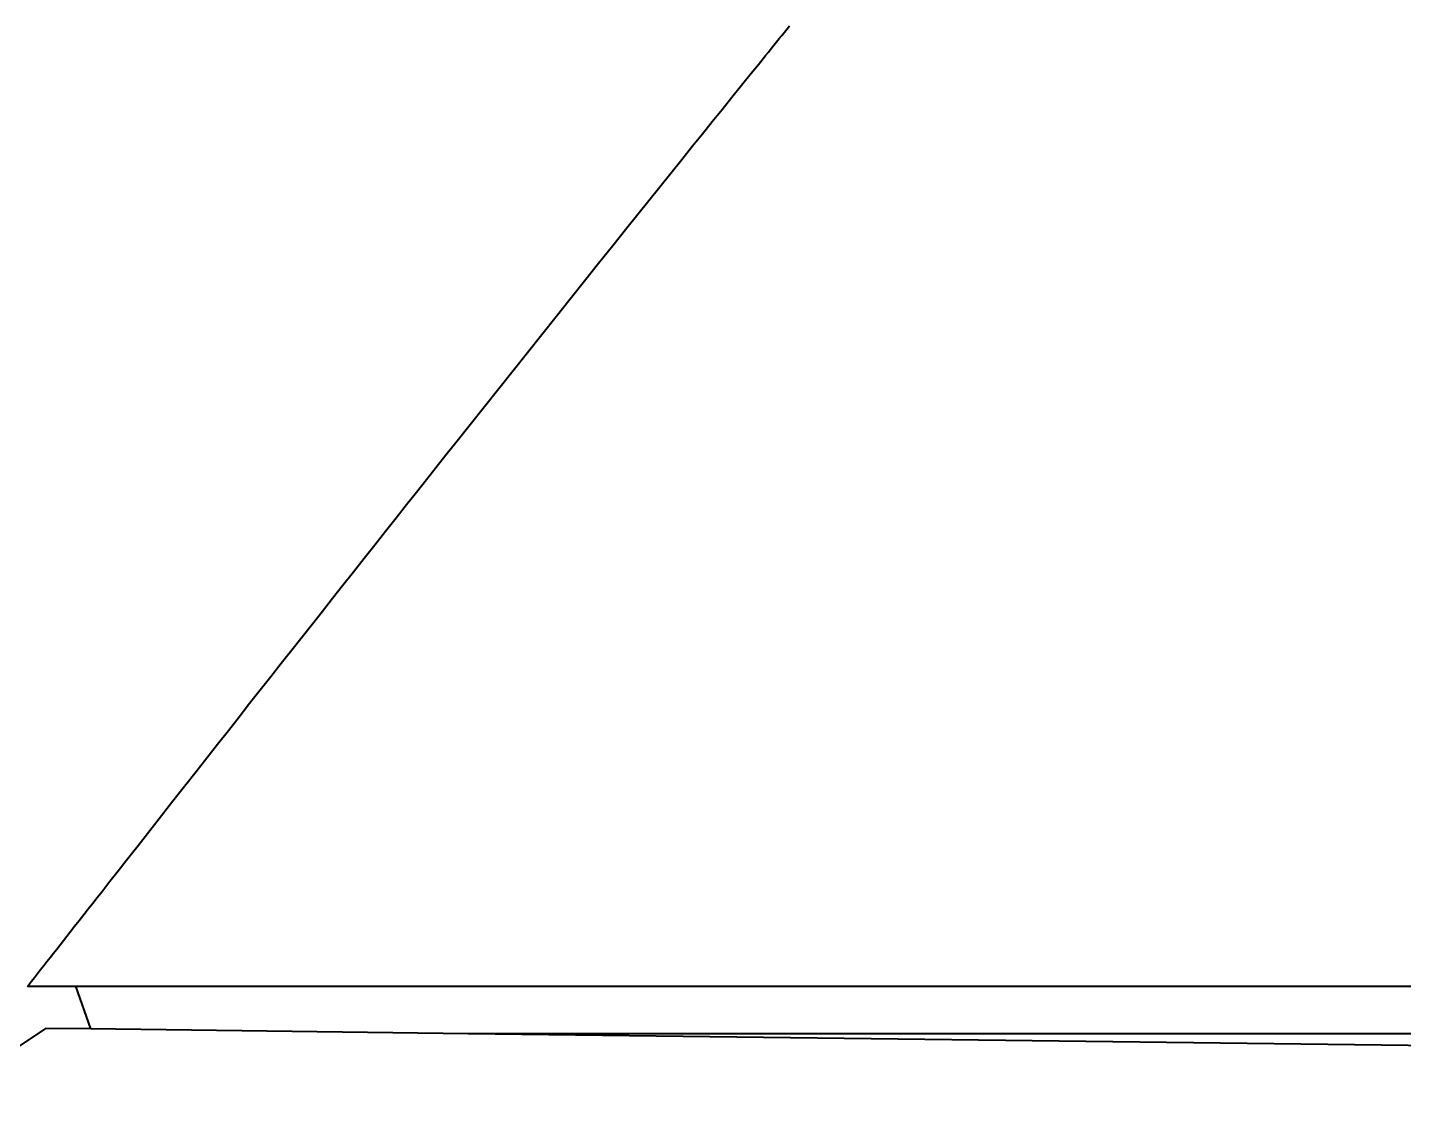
# Model space of a CAD drawing. Header units: millimetres. Extents: x 15 to 415, y 5 to 292.
# Drawn here: x 302.01 to 307.81, y 237.12 to 241.64 of the extents above; entities that cross this region are included whole.
import ezdxf

# ---------------------------------------------------------------- set-up
doc = ezdxf.new("R2010")
doc.units = ezdxf.units.MM
doc.layers.add('Geometries', color=7, linetype='Continuous')

msp = doc.modelspace()

# ---------------------------------------------------------------- linework, layer by layer
at = {"layer": 'Geometries', "linetype": 'Continuous', "lineweight": 40}
for p, q in [((302.0053, 237.5952), (302.209, 237.5952)), ((302.2729, 237.4153), (302.209, 237.5952)), ((302.209, 237.5952), (308.2916, 237.5952)), ((302.0809, 237.4178), (301.6319, 237.1175)), ((302.2729, 237.4153), (302.0809, 237.4178)), ((303.8647, 237.3952), (302.2729, 237.4153)), ((308.2916, 237.3952), (303.8647, 237.3952)), ((308.2416, 237.3397), (303.8647, 237.3952))]:
    msp.add_line(p, q, dxfattribs=at)
at = {"layer": 'Geometries', "linetype": 'Continuous', "lineweight": 40, "flags": 128}
msp.add_lwpolyline([(302.0053, 237.5951), (302.0096, 237.6007), (302.0221, 237.6166), (302.0347, 237.6327), (302.0475, 237.6491), (302.0605, 237.6657), (302.0738, 237.6826), (302.0872, 237.6997), (302.1007, 237.7171), (302.1145, 237.7347), (302.1285, 237.7525), (302.1424, 237.7703), (302.1565, 237.7882), (302.1707, 237.8064), (302.1852, 237.8249), (302.2042, 237.8491), (302.2232, 237.8735), (302.2423, 237.8978), (302.2613, 237.9221), (302.2803, 237.9463), (302.2993, 237.9705), (302.3182, 237.9946), (302.3528, 238.0388), (302.3874, 238.0829), (302.4218, 238.1268), (302.4715, 238.19), (302.5209, 238.253), (302.5701, 238.3157), (302.6191, 238.3781), (302.6679, 238.4402), (302.7165, 238.502), (302.7621, 238.56), (302.8075, 238.6178), (302.8527, 238.6753), (302.8978, 238.7326), (302.9426, 238.7896), (302.9873, 238.8463), (303.0318, 238.9028), (303.0761, 238.959), (303.1202, 239.015), (303.1641, 239.0706), (303.2071, 239.1251), (303.2498, 239.1793), (303.2924, 239.2332), (303.3348, 239.2869), (303.3804, 239.3446), (303.4257, 239.402), (303.4709, 239.4592), (303.5158, 239.516), (303.5605, 239.5725), (303.605, 239.6287), (303.6468, 239.6815), (303.6884, 239.7339), (303.7297, 239.7861), (303.7709, 239.8381), (303.8119, 239.8898), (303.8726, 239.9663), (303.9333, 240.0427), (303.9939, 240.1189), (304.0544, 240.195), (304.1148, 240.2709), (304.1751, 240.3466), (304.2352, 240.4221), (304.2953, 240.4974), (304.3552, 240.5724), (304.4149, 240.6472), (304.4745, 240.7218), (304.534, 240.796), (304.5805, 240.8542), (304.627, 240.9122), (304.6733, 240.9699), (304.7195, 241.0275), (304.7656, 241.0849), (304.8116, 241.1421), (304.8531, 241.1937), (304.8946, 241.2452), (304.9359, 241.2965), (304.9771, 241.3476), (305.0182, 241.3986), (305.0592, 241.4493), (305.0894, 241.4866), (305.1195, 241.5239), (305.1313, 241.5384), (305.1429, 241.5529), (305.1545, 241.5671), (305.1658, 241.5811), (305.1772, 241.5952), (305.1884, 241.609), (305.1994, 241.6226), (305.2103, 241.6361), (305.221, 241.6493)], dxfattribs=at)

doc.saveas('drawing.dxf')
